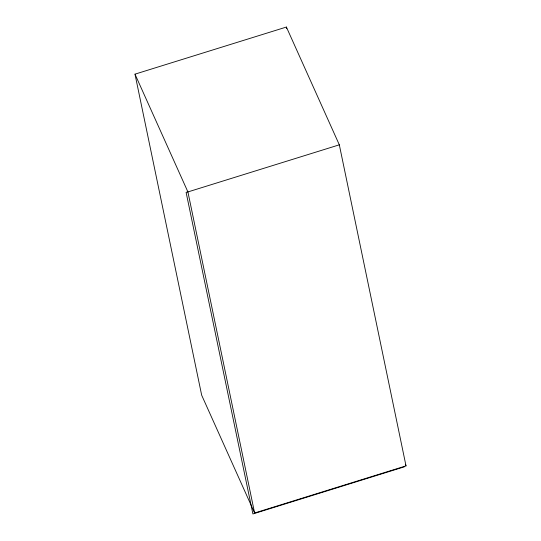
<?xml version="1.0" encoding="UTF-8"?>
<svg xmlns="http://www.w3.org/2000/svg" width="541" height="541" viewBox="0 0 541 541"><rect width="100%" height="100%" fill="white"/><g stroke="black" fill="none" stroke-linecap="round" stroke-linejoin="round"><path stroke-width="0.81" d="M134.986 74.158L286.392 27.05L339.322 144.826L406.014 465.882L254.608 512.996L201.678 395.214L134.986 74.158L187.916 191.933L254.608 512.996M187.713 191.852L186.104 192.353L252.904 513.95L404.31 466.842M187.916 191.933L339.322 144.826M405.324 464.347L406.014 465.882M286.392 27.05L286.737 28.707"/></g></svg>
